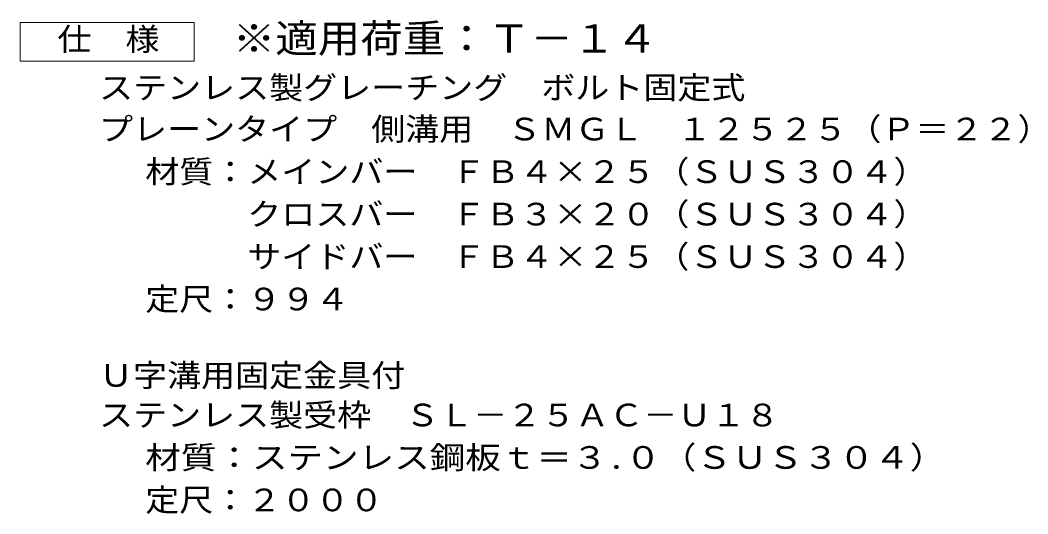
# Model space of a CAD drawing. Units: millimetres at full size; details may follow other scales. Extents: x -348 to 403, y -392 to 305.
# Drawn here: x 141.8 to 402.5, y -164.7 to -36.8 of the extents above; entities that cross this region are included whole.
import ezdxf
from ezdxf.enums import TextEntityAlignment as Align

# ---------------------------------------------------------------- set-up
doc = ezdxf.new("R2010")
doc.units = ezdxf.units.MM
doc.header["$LTSCALE"] = 2
doc.layers.add('D-5_建具', color=7, linetype='Continuous', lineweight=9)
doc.styles.add('ＭＳ ゴシック', font='')
doc.styles.get('ＭＳ ゴシック').set_extended_font_data('MS Gothic')

msp = doc.modelspace()

# ---------------------------------------------------------------- linework, layer by layer
at = {"layer": 'D-5_建具'}
msp.add_lwpolyline([(186.821, -47.422), (141.821, -47.422), (141.821, -37.422), (186.821, -37.422)], close=True, dxfattribs=at)

# ---------------------------------------------------------------- texts
at = {"layer": 'D-5_建具', "color": 2, "style": 'ＭＳ ゴシック'}
for s, width, p in [('仕\u3000様', 1.1, (151.455, -46.44)), ('ステンレス製グレーチング\u3000ボルト固定式', 1.1, (162.239, -59.006)), ('プレーンタイプ\u3000側溝用\u3000ＳＭＧＬ\u3000１２５２５（Ｐ＝２２）', 1.1, (162.239, -69.731)), ('材質：メインバー\u3000ＦＢ４×２５（ＳＵＳ３０４）', 1.1, (174.181, -80.772)), ('\u3000\u3000\u3000クロスバー\u3000ＦＢ３×２０（ＳＵＳ３０４）', 1.1, (174.181, -91.772)), ('\u3000\u3000\u3000サイドバー\u3000ＦＢ４×２５（ＳＵＳ３０４）', 1.1, (174.181, -102.772)), ('定尺：９９４', 1.1, (174.181, -113.773)), ('Ｕ字溝用固定金具付', 1.1, (162.239, -133.546)), ('ステンレス製受枠\u3000ＳＬ－２５ＡＣ－Ｕ１８', 1.1, (162.239, -143.807)), ('材質：ステンレス鋼板ｔ＝３.０（ＳＵＳ３０４）', 1.15, (174.182, -154.807)), ('定尺：２０００', 1.1, (174.182, -165.807))]:
    msp.add_text(s, height=5.865, dxfattribs=dict(at, width=width)).set_placement(p, align=Align.BOTTOM_LEFT)
at = {"layer": 'D-5_建具', "color": 3, "style": 'ＭＳ ゴシック', "width": 1.1}
msp.add_text('※適用荷重：Ｔ－１４', height=7.331, dxfattribs=at).set_placement((196.821, -47.422), align=Align.BOTTOM_LEFT)

doc.saveas('drawing.dxf')
